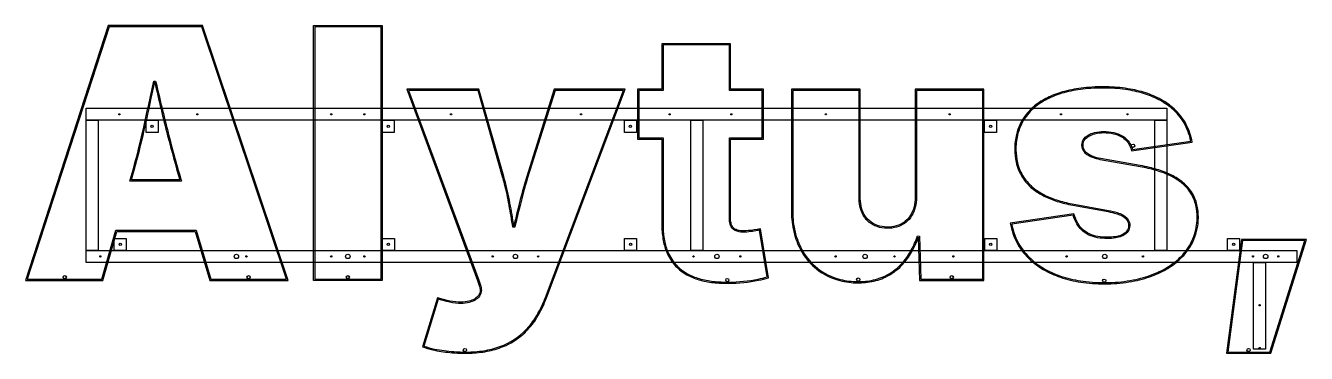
# Model space of a CAD drawing. Header units: millimetres. Extents: x 0 to 3200, y 0 to 818.
import ezdxf

# ---------------------------------------------------------------- set-up
doc = ezdxf.new("R2010")
doc.units = ezdxf.units.MM
for name, color, linetype in [('1_PRIEKIS', 7, 'Continuous'), ('2_GALAS', 2, 'Continuous'), ('3_REMAS', 1, 'Continuous')]:
    doc.layers.add(name, color=color, linetype=linetype)

# ---------------------------------------------------------------- blocks, each defined once
blk = doc.blocks.new('PRIEKIS')
at = {"layer": '1_PRIEKIS'}
for points in [[(656, 182), (442.1, 818.4), (206.3, 818.4), (0, 182), (193.1, 182), (228.1, 304.1), (423.7, 304.1), (460.4, 182)], [(719.3, 818.4), (891, 818.4), (891, 182), (719.3, 182)], [(3199.9, 284.5), (3037.6, 284.5), (3000.1, 0), (3111.1, 0)]]:
    blk.add_lwpolyline(points, close=True, dxfattribs=at)
for points in [[(1835.7, 310.9, -0.030873), (1827.7, 309.1, -0.024639), (1799.3, 305.6, -0.049771), (1785.7, 305.9, -0.073757), (1775.4, 308.7, -0.162534), (1765.2, 317.9, -0.091894), (1761.9, 328, -0.037309), (1761.4, 335.3), (1761.4, 534.7), (1843.4, 534.7), (1843.4, 659.5), (1761.4, 659.5), (1761.4, 773.1), (1589.7, 773.1), (1589.7, 659.5), (1529.1, 659.5), (1529.1, 534.7), (1589.7, 534.7), (1589.7, 317.1, 0.044854), (1593.1, 281.2, 0.056079), (1602.5, 250.4, 0.08637), (1623.9, 217.8, 0.077325), (1652, 196.1, 0.055038), (1682.1, 183.6, 0.043818), (1718.1, 176.5, 0.031441), (1756.7, 174.7, 0.047625), (1831.1, 182.4, 0.016493), (1856.2, 188.4)], [(322.5, 677, 0.006279), (354.9, 543.2, 0.009069), (385.3, 433.1), (264.8, 433.1, 0.011031), (290.3, 531.1, 0.005854), (314, 636.9)], [(1219.8, 317.8, 0.007939), (1210.2, 374.7, 0.019333), (1196.8, 434), (1194.6, 441.6), (1132.7, 659.5), (952.5, 659.5), (1129.3, 181.5), (1134.3, 166.8, -0.113998), (1135.4, 154.4, -0.150964), (1129, 141.6, -0.091584), (1118.5, 133.8, -0.067006), (1103.6, 129, -0.059128), (1081.5, 127.5, -0.051159), (1053.2, 131.9), (1028.9, 138.4), (991.3, 16.2, 0.034289), (1017.2, 8.6, 0.032232), (1060, 1.8, 0.031679), (1109.9, 0.2, 0.038556), (1152.8, 4.8, 0.050737), (1193.5, 16.8, 0.085467), (1243, 47.6, 0.059276), (1271.9, 80.5, 0.041898), (1291.8, 115.5, 0.019436), (1301.4, 138.4), (1498.3, 659.5), (1320.6, 659.5), (1251.4, 438.7, 0.01501), (1227.6, 351, 0.003867)], [(2230.4, 289.6), (2233.4, 182), (2394.4, 182), (2394.4, 659.5), (2222.7, 659.5), (2222.7, 389.5, -0.059169), (2219.6, 365.4, -0.077434), (2210.8, 344.5, -0.167524), (2180.6, 319.8, -0.076998), (2158.1, 315.3, -0.070851), (2134.2, 317.4, -0.098303), (2112.3, 327.2, -0.112086), (2095.2, 346.8, -0.074334), (2087.4, 368.4, -0.051508), (2085.2, 391.2), (2085.2, 659.5), (1913.5, 659.5), (1913.5, 352.8, 0.056491), (1919.5, 302.9, 0.066479), (1936.8, 257.5, 0.087193), (1970.7, 214.9, 0.10121), (2023.4, 184.8, 0.065206), (2068, 176.3, 0.053958), (2108.7, 178.1, 0.071224), (2148.4, 190.2, 0.090713), (2188.3, 218.9, 0.055307), (2210.7, 248, 0.043287), (2227.6, 282.2, 0.00737)], [(2914.6, 527.5, 0.079514), (2899.8, 571.6, 0.087298), (2869.2, 610.8, 0.058674), (2836.5, 633.9, 0.047053), (2798.6, 650.2, 0.03932), (2754.1, 660.8, 0.03469), (2700.7, 665.4, 0.031858), (2643.7, 662.9, 0.037467), (2595.9, 654.2, 0.043604), (2557.1, 640.4, 0.053174), (2525.1, 621.3, 0.074101), (2496.5, 592.4, 0.098517), (2475.5, 546.8, 0.059928), (2471.3, 510, 0.055131), (2474.7, 477.1, 0.088394), (2490.5, 439.1, 0.075975), (2514.4, 412.1, 0.05171), (2540.5, 394.6, 0.04173), (2572.8, 380.9, 0.032784), (2611.3, 370.9), (2616.5, 369.9), (2704.7, 353.8, -0.029443), (2726.1, 348.5, -0.04565), (2739.8, 342.9, -0.068526), (2748.5, 336.7, -0.135835), (2754.9, 326.2, -0.141214), (2754.5, 311.5, -0.139963), (2747.2, 300.9, -0.080561), (2737, 294.9, -0.053658), (2723, 291.1, -0.041625), (2702.4, 289.6, -0.045468), (2678.5, 291.6, -0.064689), (2657.8, 298, -0.1359), (2631.7, 320.4, -0.061044), (2621.9, 339.7, -0.017631), (2619.1, 348.1), (2460.2, 325, 0.082336), (2477.5, 274.6, 0.084887), (2511.4, 231.9, 0.058101), (2547.5, 206.4, 0.050075), (2591.5, 187.9, 0.042609), (2642.8, 176.7, 0.038291), (2703.8, 173.5, 0.039815), (2763.9, 179.4, 0.04415), (2814.7, 193.2, 0.046987), (2853.8, 212, 0.055542), (2885.8, 236.5, 0.075482), (2912.9, 271.6, 0.100839), (2929.2, 324.2, 0.058427), (2928.8, 358.8, 0.075851), (2919.6, 390.6, 0.09216), (2897.8, 420.9, 0.056557), (2874.4, 438.7, 0.044198), (2844.5, 453.1, 0.033238), (2808.1, 464.2, 0.014944), (2784.8, 469), (2685.6, 486.4, -0.042373), (2667.1, 491.4, -0.056581), (2655.3, 497.3, -0.093027), (2646.6, 505.4, -0.151604), (2642.1, 519.5, -0.189301), (2647.6, 535.1, -0.086915), (2656.7, 542.5, -0.068512), (2671.4, 548.2, -0.058976), (2693.7, 551, -0.061092), (2718.1, 548.4, -0.075478), (2737.8, 540.7, -0.141332), (2758.4, 519.1, -0.060332), (2763.4, 505.7)]]:
    blk.add_lwpolyline(points, format="xyb", close=True, dxfattribs=at)
blk = doc.blocks.new('GALAS')
at = {"layer": '2_GALAS'}
for points in [[(651.9, 185), (439.9, 815.4), (208.5, 815.4), (4.1, 185), (190.8, 185), (225.8, 307.1), (425.9, 307.1), (462.7, 185)], [(722.3, 815.4), (722.3, 185), (888, 185), (888, 815.4)], [(3195.9, 281.5), (3040.3, 281.5), (3003.5, 3), (3108.9, 3)]]:
    blk.add_lwpolyline(points, close=True, dxfattribs=at)
for points in [[(1833.3, 307.2, -0.021297), (1816.1, 304.3, -0.019927), (1796.9, 302.5, -0.052875), (1783.1, 303.3, -0.079523), (1772.4, 306.8, -0.182139), (1761, 319.8, -0.079545), (1758.5, 331.9, -0.014626), (1758.4, 335.3), (1758.4, 537.7), (1840.4, 537.7), (1840.4, 656.5), (1758.4, 656.5), (1758.4, 770.1), (1592.7, 770.1), (1592.7, 656.5), (1532.1, 656.5), (1532.1, 537.7), (1592.7, 537.7), (1592.7, 317.1, 0.044851), (1596.1, 281.7, 0.056078), (1605.3, 251.6, 0.086382), (1626, 219.9, 0.077337), (1653.4, 198.7, 0.055037), (1683, 186.5, 0.043815), (1718.4, 179.5, 0.031442), (1756.7, 177.7, 0.047629), (1830.5, 185.3, 0.014819), (1852.8, 190.6)], [(389.3, 430.1), (260.8, 430.1, 0.010619), (284.8, 521, 0.00613), (306.7, 617.5, 0.00168), (320, 680), (324.9, 680, 0.005938), (356.2, 550.4, 0.009823)], [(1494, 656.5), (1322.8, 656.5), (1254.3, 437.8, 0.013801), (1232.8, 359.6, 0.005335), (1222.2, 314.7), (1217.3, 314.9, 0.006922), (1208.1, 369.5, 0.016259), (1196.6, 422.7, 0.007278), (1191.8, 440.8), (1130.4, 656.5), (956.8, 656.5), (1132.1, 182.5), (1137.2, 167.6, -0.113953), (1138.4, 154, -0.150716), (1131.3, 139.5, -0.091619), (1119.8, 131.1, -0.067033), (1104.2, 126, -0.059144), (1081.4, 124.5, -0.051161), (1052.4, 129), (1030.9, 134.7), (995, 18.1, 0.033246), (1021.9, 10.6, 0.03428), (1069.6, 4, 0.028118), (1112.6, 3.3, 0.038976), (1154.7, 8.2, 0.051095), (1194.4, 20.4, 0.117657), (1257.5, 66.7, 0.047884), (1279.9, 98.9, 0.035896), (1297.1, 135.6), (1298.6, 139.4)], [(2391.4, 185), (2391.4, 656.5), (2225.7, 656.5), (2225.7, 389.4, -0.059181), (2222.6, 364.7, -0.077434), (2213.4, 342.9, -0.167388), (2181.6, 317, -0.076998), (2158.3, 312.3, -0.070888), (2133.5, 314.5, -0.098282), (2110.5, 324.8, -0.112044), (2092.5, 345.3, -0.074339), (2084.5, 367.8, -0.051497), (2082.2, 391.2), (2082.2, 656.5), (1916.5, 656.5), (1916.5, 352.9, 0.056489), (1922.4, 303.6, 0.066479), (1939.5, 258.9, 0.087197), (1972.6, 217.2, 0.101221), (2024.4, 187.6, 0.065207), (2068.2, 179.3, 0.053947), (2108.2, 181.1, 0.071227), (2147.1, 192.9, 0.090728), (2186.2, 221, 0.055307), (2208.1, 249.6, 0.043285), (2224.8, 283.3, 0.008078), (2228.4, 292.9), (2233.3, 292.1), (2236.3, 185)], [(2911.1, 530, 0.085434), (2894.3, 575.3, 0.083049), (2864.1, 611.2, 0.057756), (2831.2, 633.3, 0.046143), (2793.1, 648.8, 0.038537), (2748.4, 658.6, 0.034039), (2694.7, 662.4, 0.030804), (2641.2, 659.6, 0.037915), (2594.2, 650.6, 0.044133), (2556.4, 636.7, 0.053747), (2525.3, 617.6, 0.078456), (2496.7, 587.4, 0.094268), (2478, 544.1, 0.05903), (2474.3, 508, 0.055771), (2478.1, 476, 0.088791), (2493.9, 439.3, 0.075546), (2517.8, 413.2, 0.051095), (2543.8, 396.3, 0.041122), (2576, 383, 0.032284), (2614.4, 373.3), (2705.2, 356.8, -0.029456), (2727.1, 351.4, -0.045684), (2741.2, 345.5, -0.068621), (2750.6, 338.8, -0.135594), (2757.8, 327, -0.141909), (2757.4, 310.6, -0.139693), (2749.2, 298.7, -0.080605), (2738.1, 292.1, -0.053687), (2723.5, 288.2, -0.041641), (2702.4, 286.6, -0.045474), (2678, 288.6, -0.064699), (2656.6, 295.3, -0.135769), (2629.2, 318.7, -0.06105), (2619.1, 338.7, -0.013193), (2617, 344.8), (2463.7, 322.5, 0.091503), (2484.3, 269, 0.077553), (2516.6, 231.4, 0.057322), (2552.9, 206.9, 0.04928), (2597.2, 189.3, 0.041932), (2648.7, 179, 0.041162), (2715.6, 176.9, 0.040875), (2774, 184.5, 0.045653), (2822.8, 199.7, 0.048774), (2859.9, 219.5, 0.060887), (2891.1, 246.2, 0.085544), (2916.5, 286, 0.084787), (2926.8, 331.1, 0.055422), (2925.3, 361.9, 0.077044), (2915.5, 392.2, 0.087522), (2894.5, 419.9, 0.055805), (2871.2, 437.1, 0.043444), (2841.3, 451.1, 0.032636), (2804.9, 461.8, 0.013106), (2784.3, 466), (2685, 483.4, -0.042391), (2666, 488.6, -0.056637), (2653.6, 494.8, -0.093075), (2644.2, 503.7, -0.151257), (2639.1, 519.4, -0.188569), (2645.3, 537, -0.086957), (2655.1, 545.1, -0.068557), (2670.6, 551.1, -0.05899), (2693.6, 554, -0.061105), (2718.8, 551.4, -0.075495), (2739.4, 543.2, -0.141233), (2761.1, 520.5, -0.05009), (2765.6, 509.1)]]:
    blk.add_lwpolyline(points, format="xyb", close=True, dxfattribs=at)
for centre, radius in [((234.1, 596.8), 1.6), ((429, 596.8), 1.6), ((763.7, 596.8), 1.6), ((846.5, 596.8), 1.6), ((1063.1, 596.8), 1.6), ((1387.8, 596.8), 1.6), ((1609.2, 596.8), 1.6), ((1763.3, 596.8), 1.6), ((1999.3, 596.8), 1.6), ((2308.6, 596.8), 1.6), ((2586.8, 596.8), 1.6), ((2752.9, 596.8), 1.6), ((2767, 518.2), 4), ((186.7, 241.8), 1.6), ((526.7, 241.8), 5.5), ((551.7, 241.8), 1.6), ((763.7, 241.8), 1.6), ((805.1, 241.8), 5.5), ((846.5, 241.8), 1.6), ((1167, 241.8), 1.6), ((1223.7, 241.8), 5.5), ((1280.5, 241.8), 1.6), ((1668.6, 241.8), 1.6), ((1727.2, 241.8), 5.5), ((1785.7, 241.8), 1.6), ((2023.8, 241.8), 1.6), ((2097.3, 241.8), 5.5), ((2170.8, 241.8), 1.6), ((2317.9, 241.8), 1.6), ((2600.8, 241.8), 1.6), ((2696.2, 241.8), 5.5), ((2791.6, 241.8), 1.6), ((3066.6, 241.8), 1.6), ((3098.2, 241.8), 5.5), ((3129.8, 241.8), 1.6), ((97.8, 190), 4), ((557.1, 190), 4), ((805, 190), 4), ((2313.9, 190), 4), ((1753.2, 182.7), 4), ((2080.3, 184), 4), ((2694.9, 181.4), 4), ((3083, 119.9), 1.6), ((1097.5, 8), 4), ((3055.5, 8), 4), ((3083, 13), 1.6)]:
    blk.add_circle(centre, radius, dxfattribs=at)
blk = doc.blocks.new('REMAS')
at = {"layer": '3_REMAS'}
for points in [[(151, 611.8), (2851, 611.8), (2851, 581.8), (151, 581.8)], [(151.4, 581.8), (181.4, 581.8), (181.4, 256.8), (151.4, 256.8)], [(301, 581.8), (331, 581.8), (331, 551.8), (301, 551.8)], [(891, 581.8), (921, 581.8), (921, 551.8), (891, 551.8)], [(1496, 581.8), (1526, 581.8), (1526, 551.8), (1496, 551.8)], [(1662.2, 581.8), (1692.2, 581.8), (1692.2, 256.8), (1662.2, 256.8)], [(2396, 581.8), (2426, 581.8), (2426, 551.8), (2396, 551.8)], [(2821.4, 581.8), (2851.4, 581.8), (2851.4, 256.8), (2821.4, 256.8)], [(151.4, 256.8), (3176.4, 256.8), (3176.4, 226.8), (151.4, 226.8)], [(221.4, 286.8), (251.4, 286.8), (251.4, 256.8), (221.4, 256.8)], [(891.4, 286.8), (921.4, 286.8), (921.4, 256.8), (891.4, 256.8)], [(1496.4, 286.8), (1526.4, 286.8), (1526.4, 256.8), (1496.4, 256.8)], [(2396.4, 286.8), (2426.4, 286.8), (2426.4, 256.8), (2396.4, 256.8)], [(3003, 286.8), (3033, 286.8), (3033, 256.8), (3003, 256.8)], [(3068, 226.8), (3098, 226.8), (3098, 10.4), (3068, 10.4)]]:
    blk.add_lwpolyline(points, close=True, dxfattribs=at)
for centre in [(316, 566.8), (906, 566.8), (1511, 566.8), (2411, 566.8), (236.4, 271.8), (906.4, 271.8), (1511.4, 271.8), (2411.4, 271.8), (3018, 271.8)]:
    blk.add_circle(centre, 3, dxfattribs=at)

msp = doc.modelspace()

# ---------------------------------------------------------------- block references
at = {"layer": '1_PRIEKIS'}
msp.add_blockref('PRIEKIS', (0, 0), dxfattribs=at)
at = {"layer": '2_GALAS'}
msp.add_blockref('GALAS', (0, 0), dxfattribs=at)
at = {"layer": '3_REMAS'}
msp.add_blockref('REMAS', (0, 0), dxfattribs=at)

doc.saveas('drawing.dxf')
